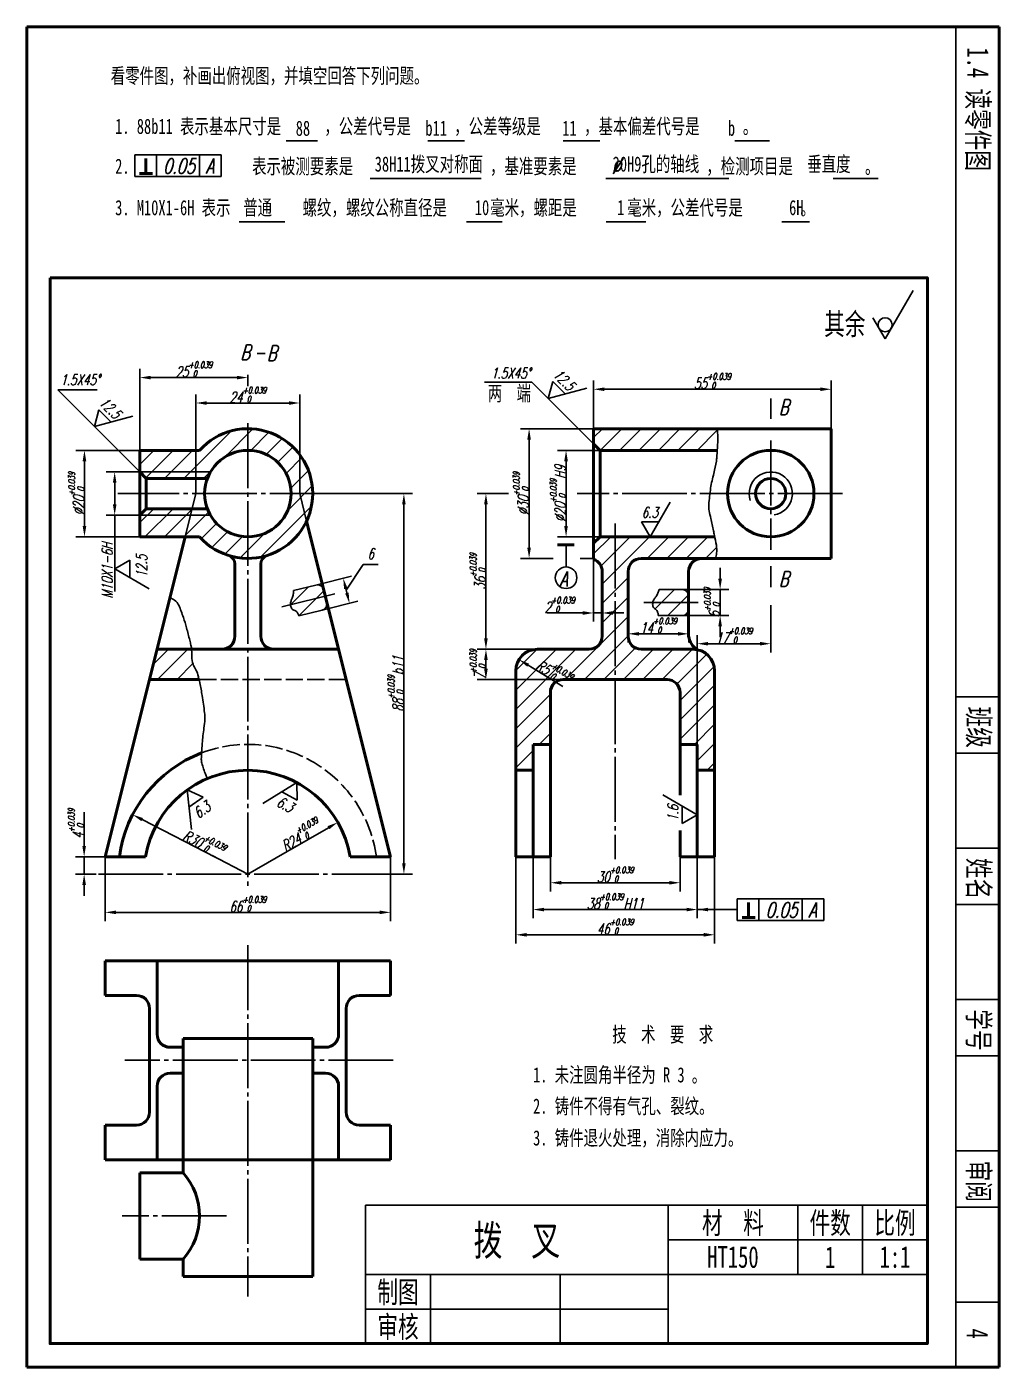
# Model space of a CAD drawing. Header units: millimetres. Extents: x -523 to 2676, y -549 to 1097.
# Drawn here: x 2089 to 2314, y 592.9 to 902.9 of the extents above; entities that cross this region are included whole.
import ezdxf
from ezdxf.enums import TextEntityAlignment as Align

# ---------------------------------------------------------------- set-up
doc = ezdxf.new("R2010")
doc.units = ezdxf.units.MM
doc.header["$PDMODE"] = 33
doc.header["$PDSIZE"] = 1.5
doc.linetypes.add('myCENTER', pattern=[18, 15, -1, 1, -1])
doc.linetypes.add('myHIDDEN', pattern=[5, 4, -1])
for name, color, linetype, lineweight in [('中心线', 7, 'myCENTER', 25), ('剖面线', 7, 'Continuous', 25), ('尺寸', 7, 'Continuous', 25), ('文字', 7, 'Continuous', 25), ('标注', 7, 'Continuous', 25), ('标题文字', 7, 'Continuous', 25), ('答案中心线', 1, 'myCENTER', 25), ('答案文字', 1, 'Continuous', 25), ('答案粗实线', 1, 'Continuous', 50), ('粗实线', 7, 'Continuous', 50), ('细实线', 7, 'Continuous', 25), ('虚线', 7, 'myHIDDEN', 25)]:
    doc.layers.add(name, color=color, linetype=linetype, lineweight=lineweight)
doc.styles.add('字母标注-3.5号', font='txt.shx', dxfattribs={"width": 0.7, "oblique": 15, "height": 3.5})
doc.styles.add('尺寸文字1-2.5号', font='txt.shx', dxfattribs={"width": 0.7, "oblique": 15, "height": 2.5})
doc.styles.add('标题汉字1-5号', font='SimSun.ttf', dxfattribs={"width": 0.7, "height": 5})
doc.styles.add('标题汉字2-3.5号', font='SimSun.ttf', dxfattribs={"width": 0.7, "height": 3.5})
doc.dimstyles.new('尺寸25', dxfattribs={"dimtxt": 2.5, "dimasz": 2.5, "dimexe": 2, "dimexo": 0, "dimgap": 0.5, "dimtad": 1, "dimdec": 0, "dimdsep": 46, "dimtxsty": '尺寸文字1-2.5号', "dimcen": 0, "dimadec": 0, "dimazin": 0, "dimtol": 1, "dimtp": 0.039, "dimtfac": 0.6, "dimtdec": 3, "dimtmove": 0, "dimatfit": 3, "dimfxl": 0, "dimarcsym": 0})
pattern_1 = [(45, (540.0265, 591.5177), (-2.245064, 2.245064), [])]

# ---------------------------------------------------------------- blocks, each defined once
blk = doc.blocks.new('*D170')
at = {"layer": 'Defpoints', "color": 0}
for p in [(2213.81, 804.91), (2221.68, 804.91), (2221.68, 784.91)]:
    blk.add_point(p, dxfattribs=at)
at = {"layer": '尺寸', "color": 0, "lineweight": -2}
for p, q in [((2221.68, 804.91), (2211.81, 804.91)), ((2213.81, 787.41), (2213.81, 802.41)), ((2221.68, 784.91), (2211.81, 784.91))]:
    blk.add_line(p, q, dxfattribs=at)
at = {"layer": '尺寸', "color": 0}
for points in [[(2213.39, 802.41), (2214.22, 802.41), (2213.81, 804.91)], [(2213.39, 787.41), (2214.22, 787.41), (2213.81, 784.91)]]:
    blk.add_solid(points, dxfattribs=at)
at = {"layer": '尺寸', "color": 0, "insert": (2211.9, 794.91), "char_height": 2.5, "attachment_point": 5, "rotation": 90, "style": '尺寸文字1-2.5号'}
blk.add_mtext('%%c20{\\H1.500000;\\S+0.039^  0;}H9', dxfattribs=at)
blk = doc.blocks.new('*D171')
at = {"layer": 'Defpoints', "color": 0}
for p in [(2220.18, 809.91), (2205.26, 779.91), (2210.83, 779.91)]:
    blk.add_point(p, dxfattribs=at)
at = {"layer": '尺寸', "color": 0, "lineweight": -2}
for p, q in [((2220.18, 809.91), (2203.26, 809.91)), ((2205.26, 807.41), (2205.26, 782.41)), ((2210.83, 779.91), (2203.26, 779.91))]:
    blk.add_line(p, q, dxfattribs=at)
at = {"layer": '尺寸', "color": 0}
for points in [[(2204.84, 807.41), (2205.67, 807.41), (2205.26, 809.91)], [(2204.84, 782.41), (2205.67, 782.41), (2205.26, 779.91)]]:
    blk.add_solid(points, dxfattribs=at)
at = {"layer": '尺寸', "color": 0, "insert": (2203.35, 794.92), "char_height": 2.5, "attachment_point": 5, "rotation": 90, "style": '尺寸文字1-2.5号'}
blk.add_mtext('%%C30{\\H1.500000;\\S+0.039^  0;}', dxfattribs=at)
blk = doc.blocks.new('*D172')
at = {"layer": 'Defpoints', "color": 0}
for p in [(2220.18, 779.74), (2222.18, 769.08), (2220.18, 767.3)]:
    blk.add_point(p, dxfattribs=at)
at = {"layer": '尺寸', "color": 0, "lineweight": -2}
for p, q in [((2220.18, 779.74), (2220.18, 765.3)), ((2222.18, 769.08), (2222.18, 765.3)), ((2217.68, 767.3), (2209.47, 767.3)), ((2222.18, 767.3), (2220.18, 767.3)), ((2224.68, 767.3), (2227.18, 767.3))]:
    blk.add_line(p, q, dxfattribs=at)
at = {"layer": '尺寸', "color": 0}
for points in [[(2217.68, 767.72), (2217.68, 766.88), (2220.18, 767.3)], [(2224.68, 767.72), (2224.68, 766.88), (2222.18, 767.3)]]:
    blk.add_solid(points, dxfattribs=at)
at = {"layer": '尺寸', "color": 0, "insert": (2212.32, 769.2), "char_height": 2.5, "attachment_point": 5, "style": '尺寸文字1-2.5号'}
blk.add_mtext('2{\\H1.500000;\\S+0.039^  0;}', dxfattribs=at)
blk = doc.blocks.new('*D173')
at = {"layer": 'Defpoints', "color": 0}
for p in [(2228.18, 762.73), (2242.18, 763.49), (2242.18, 762.48)]:
    blk.add_point(p, dxfattribs=at)
at = {"layer": '尺寸', "color": 0, "lineweight": -2}
for p, q in [((2228.18, 762.73), (2228.18, 760.48)), ((2242.18, 763.49), (2242.18, 760.48)), ((2230.68, 762.48), (2239.68, 762.48))]:
    blk.add_line(p, q, dxfattribs=at)
at = {"layer": '尺寸', "color": 0}
for points in [[(2230.68, 762.89), (2230.68, 762.06), (2228.18, 762.48)], [(2239.68, 762.89), (2239.68, 762.06), (2242.18, 762.48)]]:
    blk.add_solid(points, dxfattribs=at)
at = {"layer": '尺寸', "color": 0, "insert": (2235.18, 764.38), "char_height": 2.5, "attachment_point": 5, "style": '尺寸文字1-2.5号'}
blk.add_mtext('14{\\H1.500000;\\S+0.039^  0;}', dxfattribs=at)
blk = doc.blocks.new('*D174')
at = {"layer": 'Defpoints', "color": 0}
for p in [(2240.68, 772.71), (2240.68, 766.71), (2249.46, 766.71)]:
    blk.add_point(p, dxfattribs=at)
at = {"layer": '尺寸', "color": 0, "lineweight": -2}
for p, q in [((2249.46, 775.21), (2249.46, 777.71)), ((2240.68, 772.71), (2251.46, 772.71)), ((2249.46, 772.71), (2249.46, 766.71)), ((2240.68, 766.71), (2251.46, 766.71)), ((2249.46, 764.21), (2249.46, 761.71))]:
    blk.add_line(p, q, dxfattribs=at)
at = {"layer": '尺寸', "color": 0}
for points in [[(2249.04, 775.21), (2249.88, 775.21), (2249.46, 772.71)], [(2249.04, 764.21), (2249.88, 764.21), (2249.46, 766.71)]]:
    blk.add_solid(points, dxfattribs=at)
at = {"layer": '尺寸', "color": 0, "insert": (2247.55, 769.71), "char_height": 2.5, "attachment_point": 5, "rotation": 90, "style": '尺寸文字1-2.5号'}
blk.add_mtext('6{\\H1.500000;\\S+0.039^  0;}', dxfattribs=at)
blk = doc.blocks.new('*D175')
at = {"layer": 'Defpoints', "color": 0}
for p in [(2261.18, 760.95), (2261.18, 760.19), (2244.18, 736.91)]:
    blk.add_point(p, dxfattribs=at)
at = {"layer": '尺寸', "color": 0, "lineweight": -2}
for p, q in [((2244.18, 736.91), (2244.18, 762.19)), ((2246.68, 760.19), (2258.68, 760.19)), ((2261.18, 760.95), (2261.18, 758.19))]:
    blk.add_line(p, q, dxfattribs=at)
at = {"layer": '尺寸', "color": 0}
for points in [[(2246.68, 760.61), (2246.68, 759.78), (2244.18, 760.19)], [(2258.68, 760.61), (2258.68, 759.78), (2261.18, 760.19)]]:
    blk.add_solid(points, dxfattribs=at)
at = {"layer": '尺寸', "color": 0, "insert": (2252.68, 762.1), "char_height": 2.5, "attachment_point": 5, "style": '尺寸文字1-2.5号'}
blk.add_mtext('17{\\H1.500000;\\S+0.039^  0;}', dxfattribs=at)
blk = doc.blocks.new('*D176')
at = {"layer": 'Defpoints', "color": 0}
for p in [(2275.18, 819.04), (2220.18, 809.91), (2275.18, 809.91)]:
    blk.add_point(p, dxfattribs=at)
at = {"layer": '尺寸', "color": 0, "lineweight": -2}
for p, q in [((2220.18, 809.91), (2220.18, 821.04)), ((2222.68, 819.04), (2272.68, 819.04)), ((2275.18, 809.91), (2275.18, 821.04))]:
    blk.add_line(p, q, dxfattribs=at)
at = {"layer": '尺寸', "color": 0}
for points in [[(2222.68, 819.46), (2222.68, 818.63), (2220.18, 819.04)], [(2272.68, 819.46), (2272.68, 818.63), (2275.18, 819.04)]]:
    blk.add_solid(points, dxfattribs=at)
at = {"layer": '尺寸', "color": 0, "insert": (2247.68, 820.95), "char_height": 2.5, "attachment_point": 5, "style": '尺寸文字1-2.5号'}
blk.add_mtext('55{\\H1.500000;\\S+0.039^  0;}', dxfattribs=at)
blk = doc.blocks.new('*D177')
at = {"layer": 'Defpoints', "color": 0}
for p in [(2195.27, 758.91), (2207.18, 758.91), (2213.18, 751.91)]:
    blk.add_point(p, dxfattribs=at)
at = {"layer": '尺寸', "color": 0, "lineweight": -2}
for p, q in [((2207.18, 758.91), (2193.27, 758.91)), ((2195.27, 754.41), (2195.27, 756.41)), ((2213.18, 751.91), (2193.27, 751.91))]:
    blk.add_line(p, q, dxfattribs=at)
at = {"layer": '尺寸', "color": 0}
for points in [[(2194.85, 756.41), (2195.68, 756.41), (2195.27, 758.91)], [(2194.85, 754.41), (2195.68, 754.41), (2195.27, 751.91)]]:
    blk.add_solid(points, dxfattribs=at)
at = {"layer": '尺寸', "color": 0, "insert": (2193.36, 755.41), "char_height": 2.5, "attachment_point": 5, "rotation": 90, "style": '尺寸文字1-2.5号'}
blk.add_mtext('7{\\H1.500000;\\S+0.039^  0;}', dxfattribs=at)
blk = doc.blocks.new('*D178')
at = {"layer": 'Defpoints', "color": 0}
for p in [(2195.27, 794.91), (2197.36, 794.91), (2207.18, 758.91)]:
    blk.add_point(p, dxfattribs=at)
at = {"layer": '尺寸', "color": 0, "lineweight": -2}
for p, q in [((2197.36, 794.91), (2193.27, 794.91)), ((2195.27, 761.41), (2195.27, 792.41)), ((2207.18, 758.91), (2193.27, 758.91))]:
    blk.add_line(p, q, dxfattribs=at)
at = {"layer": '尺寸', "color": 0}
for points in [[(2194.85, 792.41), (2195.68, 792.41), (2195.27, 794.91)], [(2194.85, 761.41), (2195.68, 761.41), (2195.27, 758.91)]]:
    blk.add_solid(points, dxfattribs=at)
at = {"layer": '尺寸', "color": 0, "insert": (2193.36, 776.91), "char_height": 2.5, "attachment_point": 5, "rotation": 90, "style": '尺寸文字1-2.5号'}
blk.add_mtext('36{\\H1.500000;\\S+0.039^  0;}', dxfattribs=at)
blk = doc.blocks.new('*D179')
at = {"layer": 'Defpoints', "color": 0}
for p in [(2202.91, 756.52), (2207.18, 753.91)]:
    blk.add_point(p, dxfattribs=at)
at = {"layer": '尺寸', "color": 0, "lineweight": -2}
blk.add_line((2213.08, 750.3), (2205.04, 755.22), dxfattribs=at)
at = {"layer": '尺寸', "color": 0}
blk.add_solid([(2205.26, 755.57), (2204.83, 754.86), (2202.91, 756.52)], dxfattribs=at)
at = {"layer": '尺寸', "color": 0, "insert": (2211.13, 753.73), "char_height": 2.5, "attachment_point": 5, "rotation": 328.5179, "style": '尺寸文字1-2.5号'}
blk.add_mtext('R5{\\H1.500000;\\S+0.039^  0;}', dxfattribs=at)
blk = doc.blocks.new('*D180')
at = {"layer": 'Defpoints', "color": 0}
for p in [(2210.18, 710.91), (2240.18, 710.91), (2240.18, 704.91)]:
    blk.add_point(p, dxfattribs=at)
at = {"layer": '尺寸', "color": 0, "lineweight": -2}
for p, q in [((2210.18, 710.91), (2210.18, 702.91)), ((2240.18, 710.91), (2240.18, 702.91)), ((2212.68, 704.91), (2237.68, 704.91))]:
    blk.add_line(p, q, dxfattribs=at)
at = {"layer": '尺寸', "color": 0}
for points in [[(2212.68, 705.32), (2212.68, 704.49), (2210.18, 704.91)], [(2237.68, 705.32), (2237.68, 704.49), (2240.18, 704.91)]]:
    blk.add_solid(points, dxfattribs=at)
at = {"layer": '尺寸', "color": 0, "insert": (2225.18, 706.81), "char_height": 2.5, "attachment_point": 5, "style": '尺寸文字1-2.5号'}
blk.add_mtext('30{\\H1.500000;\\S+0.039^  0;}', dxfattribs=at)
blk = doc.blocks.new('*D181')
at = {"layer": 'Defpoints', "color": 0}
for p in [(2206.18, 710.91), (2244.18, 710.91), (2244.18, 698.71)]:
    blk.add_point(p, dxfattribs=at)
at = {"layer": '尺寸', "color": 0, "lineweight": -2}
for p, q in [((2206.18, 710.91), (2206.18, 696.71)), ((2244.18, 710.91), (2244.18, 696.71)), ((2208.68, 698.71), (2241.68, 698.71))]:
    blk.add_line(p, q, dxfattribs=at)
at = {"layer": '尺寸', "color": 0}
for points in [[(2208.68, 699.12), (2208.68, 698.29), (2206.18, 698.71)], [(2241.68, 699.12), (2241.68, 698.29), (2244.18, 698.71)]]:
    blk.add_solid(points, dxfattribs=at)
at = {"layer": '尺寸', "color": 0, "insert": (2225.18, 700.61), "char_height": 2.5, "attachment_point": 5, "style": '尺寸文字1-2.5号'}
blk.add_mtext('38{\\H1.500000;\\S+0.039^  0;}H11', dxfattribs=at)
blk = doc.blocks.new('*D182')
at = {"layer": 'Defpoints', "color": 0}
for p in [(2202.18, 710.91), (2248.18, 710.91), (2248.18, 692.87)]:
    blk.add_point(p, dxfattribs=at)
at = {"layer": '尺寸', "color": 0, "lineweight": -2}
for p, q in [((2202.18, 710.91), (2202.18, 690.87)), ((2248.18, 710.91), (2248.18, 690.87)), ((2204.68, 692.87), (2245.68, 692.87))]:
    blk.add_line(p, q, dxfattribs=at)
at = {"layer": '尺寸', "color": 0}
for points in [[(2204.68, 693.29), (2204.68, 692.46), (2202.18, 692.87)], [(2245.68, 693.29), (2245.68, 692.46), (2248.18, 692.87)]]:
    blk.add_solid(points, dxfattribs=at)
at = {"layer": '尺寸', "color": 0, "insert": (2225.18, 694.78), "char_height": 2.5, "attachment_point": 5, "style": '尺寸文字1-2.5号'}
blk.add_mtext('46{\\H1.500000;\\S+0.039^  0;}', dxfattribs=at)
blk = doc.blocks.new('*D183')
at = {"layer": 'Defpoints', "color": 0}
for p in [(2152.18, 815.86), (2128.18, 794.91), (2152.18, 794.91)]:
    blk.add_point(p, dxfattribs=at)
at = {"layer": '尺寸', "color": 0, "lineweight": -2}
for p, q in [((2128.18, 794.91), (2128.18, 817.86)), ((2130.68, 815.86), (2149.68, 815.86)), ((2152.18, 794.91), (2152.18, 817.86))]:
    blk.add_line(p, q, dxfattribs=at)
at = {"layer": '尺寸', "color": 0}
for points in [[(2130.68, 816.27), (2130.68, 815.44), (2128.18, 815.86)], [(2149.68, 816.27), (2149.68, 815.44), (2152.18, 815.86)]]:
    blk.add_solid(points, dxfattribs=at)
at = {"layer": '尺寸', "color": 0, "insert": (2140.18, 817.76), "char_height": 2.5, "attachment_point": 5, "style": '尺寸文字1-2.5号'}
blk.add_mtext('24{\\H1.500000;\\S+0.039^  0;}', dxfattribs=at)
blk = doc.blocks.new('*D184')
at = {"layer": 'Defpoints', "color": 0}
for p in [(2140.18, 822.36), (2140.18, 821.74), (2115.18, 804.91)]:
    blk.add_point(p, dxfattribs=at)
at = {"layer": '尺寸', "color": 0, "lineweight": -2}
for p, q in [((2115.18, 804.91), (2115.18, 823.74)), ((2117.68, 821.74), (2137.68, 821.74)), ((2140.18, 822.36), (2140.18, 819.74))]:
    blk.add_line(p, q, dxfattribs=at)
at = {"layer": '尺寸', "color": 0}
for points in [[(2117.68, 822.15), (2117.68, 821.32), (2115.18, 821.74)], [(2137.68, 822.15), (2137.68, 821.32), (2140.18, 821.74)]]:
    blk.add_solid(points, dxfattribs=at)
at = {"layer": '尺寸', "color": 0, "insert": (2127.68, 823.64), "char_height": 2.5, "attachment_point": 5, "style": '尺寸文字1-2.5号'}
blk.add_mtext('25{\\H1.500000;\\S+0.039^  0;}', dxfattribs=at)
blk = doc.blocks.new('*D185')
at = {"layer": 'Defpoints', "color": 0}
for p in [(2115.18, 799.91), (2109.37, 789.91), (2115.18, 789.91)]:
    blk.add_point(p, dxfattribs=at)
at = {"layer": '尺寸', "color": 0, "lineweight": -2}
for p, q in [((2115.18, 799.91), (2107.37, 799.91)), ((2109.37, 797.41), (2109.37, 792.41)), ((2115.18, 789.91), (2107.37, 789.91)), ((2109.37, 789.91), (2109.37, 772.23))]:
    blk.add_line(p, q, dxfattribs=at)
at = {"layer": '尺寸', "color": 0}
for points in [[(2108.95, 797.41), (2109.78, 797.41), (2109.37, 799.91)], [(2108.95, 792.41), (2109.78, 792.41), (2109.37, 789.91)]]:
    blk.add_solid(points, dxfattribs=at)
at = {"layer": '尺寸', "color": 0, "insert": (2107.62, 777.12), "char_height": 2.5, "attachment_point": 5, "rotation": 90, "style": '尺寸文字1-2.5号'}
blk.add_mtext('M10X1-6H', dxfattribs=at)
blk = doc.blocks.new('*D186')
at = {"layer": 'Defpoints', "color": 0}
for p in [(2115.18, 804.91), (2102.37, 784.91), (2115.18, 784.91)]:
    blk.add_point(p, dxfattribs=at)
at = {"layer": '尺寸', "color": 0, "lineweight": -2}
for p, q in [((2115.18, 804.91), (2100.37, 804.91)), ((2102.37, 802.41), (2102.37, 787.41)), ((2115.18, 784.91), (2100.37, 784.91))]:
    blk.add_line(p, q, dxfattribs=at)
at = {"layer": '尺寸', "color": 0}
for points in [[(2101.96, 802.41), (2102.79, 802.41), (2102.37, 804.91)], [(2101.96, 787.41), (2102.79, 787.41), (2102.37, 784.91)]]:
    blk.add_solid(points, dxfattribs=at)
at = {"layer": '尺寸', "color": 0, "insert": (2100.47, 794.91), "char_height": 2.5, "attachment_point": 5, "rotation": 90, "style": '尺寸文字1-2.5号'}
blk.add_mtext('%%C20{\\H1.500000;\\S+0.039^  0;}', dxfattribs=at)
blk = doc.blocks.new('*D187')
at = {"layer": 'Defpoints', "color": 0}
for p in [(2162.25, 775.34), (2155.93, 773.77), (2157.37, 767.95)]:
    blk.add_point(p, dxfattribs=at)
at = {"layer": '尺寸', "color": 0, "lineweight": -2}
for p, q in [((2155.93, 773.77), (2164.19, 775.82)), ((2163.09, 771.94), (2162.85, 772.91)), ((2157.37, 767.95), (2165.64, 770))]:
    blk.add_line(p, q, dxfattribs=at)
at = {"layer": '尺寸', "color": 0}
for points in [[(2163.26, 773.01), (2162.45, 772.81), (2162.25, 775.34)], [(2163.5, 772.04), (2162.69, 771.84), (2163.7, 769.52)]]:
    blk.add_solid(points, dxfattribs=at)
blk = doc.blocks.new('*D188')
at = {"layer": 'Defpoints', "color": 0}
for p in [(2102.3, 710.91), (2107.18, 710.91), (2105.09, 706.91)]:
    blk.add_point(p, dxfattribs=at)
at = {"layer": '尺寸', "color": 0, "lineweight": -2}
for p, q in [((2102.3, 713.41), (2102.3, 721.23)), ((2107.18, 710.91), (2100.3, 710.91)), ((2102.3, 706.91), (2102.3, 710.91)), ((2105.09, 706.91), (2100.3, 706.91)), ((2102.3, 704.41), (2102.3, 701.91))]:
    blk.add_line(p, q, dxfattribs=at)
at = {"layer": '尺寸', "color": 0}
for points in [[(2101.89, 713.41), (2102.72, 713.41), (2102.3, 710.91)], [(2101.89, 704.41), (2102.72, 704.41), (2102.3, 706.91)]]:
    blk.add_solid(points, dxfattribs=at)
at = {"layer": '尺寸', "color": 0, "insert": (2100.4, 718.57), "char_height": 2.5, "attachment_point": 5, "rotation": 90, "style": '尺寸文字1-2.5号'}
blk.add_mtext('4{\\H1.500000;\\S+0.039^  0;}', dxfattribs=at)
blk = doc.blocks.new('*D189')
at = {"layer": 'Defpoints', "color": 0}
for p in [(2160.98, 718.88), (2140.18, 706.91)]:
    blk.add_point(p, dxfattribs=at)
at = {"layer": '尺寸', "color": 0, "lineweight": -2}
blk.add_line((2149.98, 712.55), (2158.82, 717.64), dxfattribs=at)
at = {"layer": '尺寸', "color": 0}
blk.add_solid([(2158.61, 718), (2159.03, 717.28), (2160.98, 718.88)], dxfattribs=at)
at = {"layer": '尺寸', "color": 0, "insert": (2152.37, 716.12), "char_height": 2.5, "attachment_point": 5, "rotation": 29.9179, "style": '尺寸文字1-2.5号'}
blk.add_mtext('R24{\\H1.500000;\\S+0.039^  0;}', dxfattribs=at)
blk = doc.blocks.new('*D190')
at = {"layer": 'Defpoints', "color": 0}
for p in [(2113.52, 720.66), (2140.18, 706.91)]:
    blk.add_point(p, dxfattribs=at)
at = {"layer": '尺寸', "color": 0, "lineweight": -2}
blk.add_line((2132.74, 710.75), (2115.74, 719.51), dxfattribs=at)
at = {"layer": '尺寸', "color": 0}
blk.add_solid([(2115.93, 719.88), (2115.55, 719.14), (2113.52, 720.66)], dxfattribs=at)
at = {"layer": '尺寸', "color": 0, "insert": (2130.14, 714.24), "char_height": 2.5, "attachment_point": 5, "rotation": 332.7281, "style": '尺寸文字1-2.5号'}
blk.add_mtext('R30{\\H1.500000;\\S+0.039^  0;}', dxfattribs=at)
blk = doc.blocks.new('*D191')
at = {"layer": 'Defpoints', "color": 0}
for p in [(2107.18, 710.91), (2173.18, 710.91), (2173.18, 698.06)]:
    blk.add_point(p, dxfattribs=at)
at = {"layer": '尺寸', "color": 0, "lineweight": -2}
for p, q in [((2107.18, 710.91), (2107.18, 696.06)), ((2173.18, 710.91), (2173.18, 696.06)), ((2109.68, 698.06), (2170.68, 698.06))]:
    blk.add_line(p, q, dxfattribs=at)
at = {"layer": '尺寸', "color": 0}
for points in [[(2109.68, 698.48), (2109.68, 697.64), (2107.18, 698.06)], [(2170.68, 698.48), (2170.68, 697.64), (2173.18, 698.06)]]:
    blk.add_solid(points, dxfattribs=at)
at = {"layer": '尺寸', "color": 0, "insert": (2140.18, 699.97), "char_height": 2.5, "attachment_point": 5, "style": '尺寸文字1-2.5号'}
blk.add_mtext('66{\\H1.500000;\\S+0.039^  0;}', dxfattribs=at)
blk = doc.blocks.new('*D192')
at = {"layer": 'Defpoints', "color": 0}
for p in [(2160.26, 794.91), (2176.29, 794.91), (2174.61, 706.91)]:
    blk.add_point(p, dxfattribs=at)
at = {"layer": '尺寸', "color": 0, "lineweight": -2}
for p, q in [((2160.26, 794.91), (2178.29, 794.91)), ((2176.29, 709.41), (2176.29, 792.41)), ((2174.61, 706.91), (2178.29, 706.91))]:
    blk.add_line(p, q, dxfattribs=at)
at = {"layer": '尺寸', "color": 0}
for points in [[(2175.87, 792.41), (2176.7, 792.41), (2176.29, 794.91)], [(2175.87, 709.41), (2176.7, 709.41), (2176.29, 706.91)]]:
    blk.add_solid(points, dxfattribs=at)
at = {"layer": '尺寸', "color": 0, "insert": (2174.38, 750.91), "char_height": 2.5, "attachment_point": 5, "rotation": 90, "style": '尺寸文字1-2.5号'}
blk.add_mtext('88{\\H1.500000;\\S+0.039^  0;}b11', dxfattribs=at)

msp = doc.modelspace()

# ---------------------------------------------------------------- hatches: boundary and pattern name
at = {"layer": '剖面线'}
h = msp.add_hatch(dxfattribs=at)
h.set_pattern_fill('ANSI31', color=256, style=0)
h.set_pattern_definition(pattern_1)
h.paths.add_polyline_path([(2130.815, 798.413, -0.8354827), (2150.183, 794.913, -0.8354827), (2130.815, 791.413), (2116.683, 791.413), (2115.183, 789.913), (2115.183, 784.913), (2129.002, 784.913, 2.618034), (2129.002, 804.913), (2115.183, 804.913), (2115.183, 799.913), (2116.683, 798.413)])
h = msp.add_hatch(dxfattribs=at)
h.set_pattern_fill('ANSI31', color=256, style=0)
h.set_pattern_definition(pattern_1)
h.paths.add_polyline_path([(2248.793, 804.913, 0.0019366), (2248.912, 806.705, 0.0559566), (2248.752, 809.913), (2220.176, 809.913), (2220.176, 806.413), (2221.676, 804.913)])
h.paths.add_polyline_path([(2221.676, 784.913), (2220.176, 783.413), (2220.176, 779.742, -0.3178372), (2222.176, 776.913), (2222.176, 761.913, -0.4142136), (2219.176, 758.913), (2207.176, 758.913, 0.4142136), (2202.176, 753.913), (2202.176, 730.913), (2206.176, 730.913), (2206.176, 736.913), (2210.176, 736.913), (2210.176, 748.913, -0.4142136), (2213.176, 751.913), (2237.176, 751.913, -0.4142136), (2240.176, 748.913), (2240.176, 736.913), (2244.176, 736.913), (2244.176, 730.913), (2248.176, 730.913), (2248.176, 753.913, 0.4142136), (2243.176, 758.913), (2231.176, 758.913, -0.4142136), (2228.176, 761.913), (2228.176, 776.913, -0.4142136), (2231.176, 779.913), (2245.176, 779.913), (2248.352, 779.913, 0.1351967), (2248.583, 782.999, 0.0006315), (2248.204, 784.913)])
h = msp.add_hatch(dxfattribs=at)
h.set_pattern_fill('ANSI31', color=256, style=0)
h.set_pattern_definition(pattern_1)
h.paths.add_polyline_path([(2158.106, 771.219), (2157.721, 772.761, 0.3969248), (2155.928, 773.769), (2150.804, 772.497, -0.0249415), (2150.602, 771.276, -0.0612584), (2150.318, 770.427, 0.0219572), (2150.166, 770.068, 0.2498993), (2150.41, 768.226, -0.1666157), (2151.568, 767.504), (2152.243, 766.673), (2157.373, 767.946, 0.4142136), (2158.468, 769.763)])
h = msp.add_hatch(dxfattribs=at)
h.set_pattern_fill('ANSI31', color=256, style=0)
h.set_pattern_definition(pattern_1)
h.paths.add_polyline_path([(2240.676, 766.708, 0.4142136), (2242.176, 768.208), (2242.176, 771.208, 0.4142136), (2240.676, 772.708), (2235.397, 772.708, -0.0249415), (2234.907, 771.571, -0.0370543), (2234.638, 771.099), (2233.999, 770.15, 0.1962484), (2233.986, 768.658, -0.255352), (2235.124, 766.992, -0.0264655), (2235.137, 766.708)])
h = msp.add_hatch(dxfattribs=at)
h.set_pattern_fill('ANSI31', color=256, style=0)
h.set_pattern_definition(pattern_1)
h.paths.add_polyline_path([(2128.808, 751.913, 0.1354241), (2127.755, 754.808, -0.1099995), (2127.203, 757.686, 0.0340721), (2127.156, 758.913), (2119.183, 758.913), (2117.433, 751.913)])

# ---------------------------------------------------------------- linework, layer by layer
at = {"layer": '中心线'}
for p, q in [((2140.183, 811.179), (2140.183, 703.416)), ((2261.176, 807.154), (2261.176, 781.93)), ((2160.263, 794.913), (2110.073, 794.913)), ((2277.779, 794.913), (2216.373, 794.913)), ((2225.176, 787.996), (2225.176, 710.376)), ((2160.271, 771.756), (2148.072, 768.728)), ((2244.406, 769.708), (2231.837, 769.708)), ((2174.612, 706.913), (2105.09, 706.913))]:
    msp.add_line(p, q, dxfattribs=at)
at = {"layer": '尺寸'}
for p, q in [((2114.007, 873.267), (2134.007, 873.267)), ((2114.007, 868.267), (2114.007, 873.267)), ((2119.007, 868.267), (2119.007, 873.267)), ((2129.007, 868.267), (2129.007, 873.267)), ((2134.007, 868.267), (2134.007, 873.267)), ((2114.007, 868.267), (2134.007, 868.267)), ((2140.183, 819.967), (2140.183, 822.363)), ((2115.183, 799.913), (2096.193, 818.903)), ((2096.193, 818.903), (2105.28, 818.903)), ((2220.176, 806.413), (2205.901, 820.688)), ((2200.469, 794.913), (2197.358, 794.913)), ((2162.945, 772.542), (2166.874, 778.494)), ((2166.874, 778.494), (2170.359, 778.494)), ((2210.836, 779.913), (2210.831, 779.913)), ((2220.176, 779.913), (2217.084, 779.913)), ((2261.176, 769.075), (2261.176, 760.954)), ((2151.312, 713.318), (2140.183, 706.913)), ((2131.901, 711.183), (2140.183, 706.913)), ((2253.436, 701.207), (2273.436, 701.207)), ((2253.436, 696.207), (2253.436, 701.207)), ((2258.436, 696.207), (2258.436, 701.207)), ((2268.436, 696.207), (2268.436, 701.207)), ((2273.436, 696.207), (2273.436, 701.207)), ((2253.436, 696.207), (2273.436, 696.207))]:
    msp.add_line(p, q, dxfattribs=at)
at = {"layer": '文字'}
for p, q in [((2149.027, 876.516), (2156.324, 876.516)), ((2181.853, 876.516), (2190.343, 876.516)), ((2213.168, 876.516), (2221.657, 876.516)), ((2252.843, 876.516), (2260.886, 876.516)), ((2168.481, 867.79), (2194.138, 867.79)), ((2223.009, 867.79), (2251.456, 867.79)), ((2275.643, 867.79), (2285.992, 867.79)), ((2138.153, 857.787), (2148.727, 857.787)), ((2190.74, 857.787), (2199.06, 857.787)), ((2223.07, 857.787), (2232.258, 857.787)), ((2263.721, 857.787), (2270.135, 857.787))]:
    msp.add_line(p, q, dxfattribs=at)
at = {"layer": '标注'}
for p, q in [((2287.628, 830.683), (2294.094, 841.883)), ((2287.628, 830.683), (2284.799, 835.583)), ((2209.676, 816.913), (2210.714, 820.819)), ((2209.676, 816.913), (2218.594, 819.321)), ((2210.714, 820.819), (2213.577, 817.967)), ((2104.683, 810.413), (2105.721, 814.319)), ((2104.683, 810.413), (2113.601, 812.821)), ((2105.721, 814.319), (2108.584, 811.467)), ((2233.291, 784.913), (2237.91, 792.913)), ((2231.27, 788.413), (2235.312, 788.413)), ((2233.291, 784.913), (2231.27, 788.413)), ((2109.365, 777.5), (2112.865, 779.521)), ((2112.865, 779.521), (2112.865, 775.479)), ((2109.365, 777.5), (2117.365, 772.881)), ((2126.136, 726.373), (2127.111, 717.187)), ((2126.136, 726.373), (2129.83, 724.733)), ((2151.505, 728.075), (2143.634, 723.238)), ((2151.616, 724.035), (2148.061, 725.959)), ((2151.505, 728.075), (2151.616, 724.035)), ((2129.83, 724.733), (2126.562, 722.354)), ((2244.176, 720.625), (2236.176, 725.244)), ((2240.676, 718.605), (2240.676, 722.646)), ((2244.176, 720.625), (2240.676, 718.605))]:
    msp.add_line(p, q, dxfattribs=at)
msp.add_circle((2287.628, 833.95), 1.633, dxfattribs=at)
at = {"layer": '答案中心线'}
for p, q in [((2140.183, 690.434), (2140.183, 609.181)), ((2173.835, 663.851), (2111.679, 663.851)), ((2135.275, 627.851), (2111.104, 627.851))]:
    msp.add_line(p, q, dxfattribs=at)
at = {"layer": '答案粗实线'}
for p, q in [((2173.183, 686.851), (2107.183, 686.851)), ((2107.183, 686.851), (2107.183, 678.851)), ((2119.183, 686.851), (2119.183, 669.851)), ((2161.183, 686.851), (2161.183, 669.851)), ((2173.183, 686.851), (2173.183, 678.851)), ((2114.433, 678.851), (2107.183, 678.851)), ((2117.433, 675.851), (2117.433, 651.851)), ((2162.933, 675.851), (2162.933, 651.851)), ((2173.183, 678.851), (2165.933, 678.851)), ((2125.183, 666.851), (2122.183, 666.851)), ((2155.183, 668.851), (2125.183, 668.851)), ((2125.183, 668.851), (2125.183, 637.851)), ((2155.183, 668.851), (2155.183, 613.851)), ((2158.183, 666.851), (2155.183, 666.851)), ((2125.183, 660.851), (2122.183, 660.851)), ((2158.183, 660.851), (2155.183, 660.851)), ((2119.183, 657.851), (2119.183, 640.851)), ((2161.183, 657.851), (2161.183, 640.851)), ((2107.183, 648.851), (2107.183, 640.851)), ((2114.433, 648.851), (2107.183, 648.851)), ((2173.183, 648.851), (2165.933, 648.851)), ((2173.183, 648.851), (2173.183, 640.851)), ((2173.183, 640.851), (2107.183, 640.851)), ((2115.183, 637.851), (2115.183, 617.851)), ((2125.183, 637.851), (2115.183, 637.851)), ((2125.183, 617.851), (2115.183, 617.851)), ((2125.183, 617.851), (2125.183, 613.851)), ((2155.183, 613.851), (2125.183, 613.851))]:
    msp.add_line(p, q, dxfattribs=at)
for centre, radius, start, end in [((2114.433, 675.851), 3, 0, 90), ((2165.933, 675.851), 3, 90, 180), ((2122.183, 669.851), 3, 180, 270), ((2158.183, 669.851), 3, 270, 0), ((2122.183, 657.851), 3, 90, 180), ((2158.183, 657.851), 3, 0, 90), ((2114.433, 651.851), 3, 270, 0), ((2165.933, 651.851), 3, 180, 270), ((2114.002, 627.851), 15, 318.18969, 41.81031)]:
    msp.add_arc(centre, radius, start, end, dxfattribs=at)
at = {"layer": '粗实线'}
for p, q in [((2089.032, 902.868), (2089.032, 592.868)), ((2314.032, 902.868), (2089.032, 902.868)), ((2314.032, 592.868), (2314.032, 902.868)), ((2116.605, 872.423), (2116.605, 868.923)), ((2115.105, 868.923), (2118.105, 868.923)), ((2220.176, 809.913), (2220.176, 806.413)), ((2275.176, 809.913), (2220.176, 809.913)), ((2275.176, 809.913), (2275.176, 779.913)), ((2221.676, 804.913), (2220.176, 806.413)), ((2220.176, 806.413), (2220.176, 783.413)), ((2129.002, 804.913), (2115.183, 804.913)), ((2115.183, 804.913), (2115.183, 799.913)), ((2248.793, 804.913), (2221.676, 804.913)), ((2221.676, 804.913), (2221.676, 784.913)), ((2116.683, 798.413), (2115.183, 799.913)), ((2115.183, 799.913), (2115.183, 789.913)), ((2130.815, 798.413), (2116.683, 798.413)), ((2116.683, 798.413), (2116.683, 791.413)), ((2116.683, 791.413), (2115.183, 789.913)), ((2130.815, 791.413), (2116.683, 791.413)), ((2115.183, 784.913), (2115.183, 789.913)), ((2153.771, 788.56), (2173.183, 710.913)), ((2125.683, 784.913), (2107.183, 710.913)), ((2129.002, 784.913), (2115.183, 784.913)), ((2221.676, 784.913), (2220.176, 783.413)), ((2248.204, 784.913), (2221.676, 784.913)), ((2211.853, 783.097), (2215.714, 783.097)), ((2220.176, 783.413), (2220.176, 779.742)), ((2137.183, 778.665), (2137.183, 761.913)), ((2143.183, 778.665), (2143.183, 761.913)), ((2231.176, 779.913), (2245.176, 779.913)), ((2275.176, 779.913), (2245.176, 779.913)), ((2222.176, 776.913), (2222.176, 761.913)), ((2228.176, 776.913), (2228.176, 761.913)), ((2242.176, 776.913), (2242.176, 761.913)), ((2134.183, 758.913), (2119.183, 758.913)), ((2134.183, 758.913), (2146.183, 758.913)), ((2146.183, 758.913), (2161.183, 758.913)), ((2207.176, 758.913), (2219.176, 758.913)), ((2231.176, 758.913), (2243.176, 758.913)), ((2202.176, 753.913), (2202.176, 710.913)), ((2248.176, 753.913), (2248.176, 710.913)), ((2128.896, 751.913), (2117.433, 751.913)), ((2237.176, 751.913), (2213.176, 751.913)), ((2210.176, 748.913), (2210.176, 710.913)), ((2240.176, 748.913), (2240.176, 725.146)), ((2206.176, 736.913), (2206.176, 710.913)), ((2206.176, 736.913), (2210.176, 736.913)), ((2240.176, 736.913), (2244.176, 736.913)), ((2244.176, 736.913), (2244.176, 710.913)), ((2202.176, 730.913), (2206.176, 730.913)), ((2244.176, 730.913), (2248.176, 730.913)), ((2240.176, 717.012), (2240.176, 710.913)), ((2116.518, 710.913), (2107.183, 710.913)), ((2173.183, 710.913), (2163.847, 710.913)), ((2202.176, 710.913), (2210.176, 710.913)), ((2240.176, 710.913), (2248.176, 710.913)), ((2256.034, 700.362), (2256.034, 696.862)), ((2254.534, 696.862), (2257.534, 696.862)), ((2089.032, 592.868), (2314.032, 592.868))]:
    msp.add_line(p, q, dxfattribs=at)
msp.add_lwpolyline([(2094.434, 844.817), (2297.421, 844.817), (2297.421, 598.322), (2094.434, 598.322)], close=True, dxfattribs=at)
for centre, radius in [((2140.183, 794.913), 10), ((2261.176, 794.913), 10), ((2261.176, 794.913), 3.5)]:
    msp.add_circle(centre, radius, dxfattribs=at)
for centre, radius, start, end in [((2140.183, 794.913), 15, 221.81031, 138.18969), ((2135.183, 778.665), 2, 0, 72.89536), ((2145.183, 778.665), 2, 107.10464, 180), ((2219.176, 776.913), 3, 0, 70.52878), ((2231.176, 776.913), 3, 90, 180), ((2245.176, 776.913), 3, 90, 180), ((2134.183, 761.913), 3, 270, 0), ((2146.183, 761.913), 3, 180, 270), ((2219.176, 761.913), 3, 270, 0), ((2231.176, 761.913), 3, 180, 270), ((2246.301, 762.379), 4.151, 186.44373, 239.2525), ((2207.176, 753.913), 5, 90, 180), ((2243.176, 753.913), 5, 0, 90), ((2213.176, 748.913), 3, 90, 180), ((2237.176, 748.913), 3, 0, 90), ((2140.183, 706.913), 30, 110.9235, 172.33774), ((2140.183, 706.913), 24, 9.59407, 170.40593)]:
    msp.add_arc(centre, radius, start, end, dxfattribs=at)
at = {"layer": '细实线'}
for p, q in [((2304.032, 592.868), (2304.032, 902.868)), ((2205.901, 820.688), (2194.929, 820.688)), ((2261.176, 812.199), (2261.176, 816.928)), ((2131.523, 799.913), (2115.183, 799.913)), ((2128.183, 794.913), (2125.683, 784.913)), ((2152.183, 794.913), (2153.771, 788.56)), ((2131.523, 789.913), (2115.183, 789.913)), ((2213.806, 783.097), (2213.806, 777.957)), ((2261.176, 773.234), (2261.176, 778.147)), ((2155.928, 773.769), (2150.741, 772.482)), ((2157.745, 772.675), (2158.468, 769.763)), ((2240.676, 772.708), (2235.332, 772.708)), ((2242.176, 771.208), (2242.176, 768.208)), ((2157.373, 767.946), (2151.998, 766.612)), ((2240.676, 766.708), (2235.137, 766.708)), ((2314.032, 747.868), (2304.032, 747.868)), ((2314.032, 734.868), (2304.032, 734.868)), ((2314.032, 712.868), (2304.032, 712.868)), ((2314.032, 699.868), (2304.032, 699.868)), ((2314.032, 677.868), (2304.032, 677.868)), ((2314.032, 664.868), (2304.032, 664.868)), ((2314.032, 642.868), (2304.032, 642.868)), ((2167.421, 630.322), (2297.421, 630.322)), ((2167.421, 598.322), (2167.421, 630.322)), ((2237.421, 598.322), (2237.421, 630.322)), ((2267.421, 614.322), (2267.421, 630.322)), ((2282.421, 614.322), (2282.421, 630.322)), ((2297.421, 598.322), (2297.421, 630.322)), ((2314.032, 629.868), (2304.032, 629.868)), ((2237.421, 622.322), (2297.421, 622.322)), ((2167.421, 614.322), (2297.421, 614.322)), ((2182.421, 598.322), (2182.421, 614.322)), ((2212.421, 598.322), (2212.421, 614.322)), ((2314.032, 607.868), (2304.032, 607.868)), ((2167.421, 606.322), (2237.421, 606.322)), ((2167.421, 598.322), (2297.421, 598.322))]:
    msp.add_line(p, q, dxfattribs=at)
for points in [[(2248.794, 809.913, -0.0084066), (2248.908, 808.556, -0.0321776), (2248.912, 806.705, -0.0036222), (2248.679, 803.355, -0.0130154), (2248.583, 802.425, -0.0358305), (2248.008, 799.592, 0.0295523), (2247.267, 796.169, 0.0228739), (2246.849, 792.31, 0.0630983), (2246.939, 790.901, 0.0083964), (2247.298, 789.186, -0.0049643), (2247.925, 786.291, -0.0015759), (2248.138, 785.24, -0.0007394), (2248.583, 782.999, -0.0818241), (2248.641, 781.106, -0.0190329), (2248.436, 779.913)], [(2150.741, 772.482, -0.079768), (2150.745, 772.052, -0.0174218), (2150.586, 771.201, -0.0323031), (2150.455, 770.753, -0.0241489), (2150.318, 770.427, 0.0219572), (2150.166, 770.068, 0.1057496), (2150.045, 769.251, 0.0999887), (2150.272, 768.408, 0.2218189), (2150.806, 767.983, -0.1647064), (2151.568, 767.504, -0.0851147), (2151.917, 766.884, -0.0264655), (2151.998, 766.612)], [(2235.332, 772.708, -0.079768), (2235.232, 772.29, -0.0174218), (2234.873, 771.503, -0.0323031), (2234.638, 771.099, -0.0241489), (2234.426, 770.815, 0.0219572), (2234.192, 770.504, 0.1057496), (2233.878, 769.74, 0.0999887), (2233.895, 768.868, 0.2218189), (2234.311, 768.326, -0.1647064), (2234.935, 767.677, -0.0851147), (2235.124, 766.992, -0.0264655), (2235.137, 766.708)], [(2122.166, 770.845, -0.0289463), (2123.204, 770.269, -0.1542108), (2124.196, 769.094, -0.0155083), (2125.274, 766.261, -0.0187862), (2126.003, 763.866, -0.0032585), (2126.745, 760.976, -0.0083793), (2127.007, 759.845, -0.0602883), (2127.203, 757.686, 0.0698348), (2127.408, 755.824, 0.0747867), (2127.979, 754.468, -0.0690387), (2128.613, 753.009, -0.0167313), (2129.068, 751.137, -0.0107237), (2129.617, 748.183, -0.0129327), (2130.159, 744.235, -0.034809), (2130.22, 742.754, -0.0307945), (2130.032, 740.683, 0.0178575), (2129.617, 737.124, 0.0062388), (2129.472, 734.989, 0.0089921), (2129.416, 733.505, 0.072645), (2129.533, 732.582, 0.0237077), (2130.421, 729.886, 0.0477477), (2130.849, 729.024, 0.0511832)]]:
    msp.add_lwpolyline(points, format="xyb", dxfattribs=at)
msp.add_circle((2213.806, 775.457), 2.5, dxfattribs=at)
for centre, radius, start, end in [((2261.176, 794.913), 5, 279.05189, 198.20752), ((2156.289, 772.313), 1.5, 13.9409, 103.9409), ((2240.676, 771.208), 1.5, 0, 90), ((2157.012, 769.402), 1.5, 283.9409, 13.9409), ((2240.676, 768.208), 1.5, 270, 0)]:
    msp.add_arc(centre, radius, start, end, dxfattribs=at)
at = {"layer": '虚线'}
msp.add_line((2162.933, 751.913), (2128.896, 751.913), dxfattribs=at)
msp.add_arc((2140.183, 706.913), 30, 7.66226, 110.9235, dxfattribs=at)

# ---------------------------------------------------------------- texts
at = {"layer": '尺寸', "oblique": 15, "width": 0.7}
for s, height, style, p in [('0.05', 3.5, '字母标注-3.5号', (2120.574, 868.915)), ('A', 3.5, '字母标注-3.5号', (2130.453, 868.915)), ('B', 3.5, '字母标注-3.5号', (2138.479, 825.823)), ('B', 3.5, '字母标注-3.5号', (2144.609, 825.631)), ('-', 3.5, '字母标注-3.5号', (2141.51, 825.786)), ('1.5X45%%d', 2.5, '尺寸文字1-2.5号', (2096.777, 819.992)), ('1.5X45%%d', 2.5, '尺寸文字1-2.5号', (2196.428, 821.525)), ('B', 3.5, '字母标注-3.5号', (2263.071, 813.151)), ('6', 2.5, '尺寸文字1-2.5号', (2167.869, 779.737)), ('A', 3.5, '字母标注-3.5号', (2212.262, 773.415)), ('B', 3.5, '字母标注-3.5号', (2263.071, 773.415)), ('0.05', 3.5, '字母标注-3.5号', (2260.003, 696.854)), ('A', 3.5, '字母标注-3.5号', (2269.882, 696.854))]:
    msp.add_text(s, height=height, dxfattribs=dict(at, style=style)).set_placement(p)
at = {"layer": '尺寸', "width": 0.7}
for s, height, style, p in [('其余', 5, '标题汉字1-5号', (2273.522, 831.628)), ('两  端', 3.5, '标题汉字2-3.5号', (2195.69, 816.377))]:
    msp.add_text(s, height=height, dxfattribs=dict(at, style=style)).set_placement(p)
at = {"layer": '尺寸', "style": '尺寸文字1-2.5号', "oblique": 15, "width": 0.7}
for s, rotation, p in [('12.5', 90, (2116.846, 775.51)), ('6.3', 36.05664, (2128.772, 719.664)), ('6.3', 331.57362, (2146.585, 722.805))]:
    msp.add_text(s, height=2.5, rotation=rotation, dxfattribs=at).set_placement(p)
at = {"layer": '文字', "style": '标题汉字2-3.5号', "width": 0.7}
for s, p in [('看零件图，补画出俯视图，并填空回答下列问题。', (2108.447, 889.802)), ('1. 88b11 表示基本尺寸是      ，公差代号是      ，公差等级是      ，基本偏差代号是      。  ', (2109.481, 878.109)), ('2.                 表示被测要素是                   ，基准要素是                  ，检测项目是          。', (2109.481, 868.873)), ('3. M10X1-6H 表示          螺纹，螺纹公称直径是      毫米，螺距是       毫米，公差代号是        。', (2109.481, 859.293)), ('技  术  要  求', (2224.488, 668.078)), ('1. 未注圆角半径为 R 3 。  ', (2206.174, 658.729)), ('2. 铸件不得有气孔、裂纹。', (2206.174, 651.5)), ('3. 铸件退火处理，消除内应力。', (2206.174, 644.152))]:
    msp.add_text(s, height=3.5, dxfattribs=at).set_placement(p)
at = {"layer": '标注', "style": '尺寸文字1-2.5号', "oblique": 15, "width": 0.7}
for s, rotation, p in [('12.5', 315.10992, (2210.599, 822.19)), ('12.5', 315.10992, (2105.605, 815.69)), ('1.6', 90, (2239.787, 719.148))]:
    msp.add_text(s, height=2.5, rotation=rotation, dxfattribs=at).set_placement(p)
msp.add_text('6.3', height=2.5, dxfattribs=at).set_placement((2231.317, 789.303))
at = {"layer": '标题文字', "style": '标题汉字1-5号', "width": 0.7}
for s, p in [('1.4 读零件图', (2306.631, 898.134)), ('班级', (2306.797, 745.642)), ('姓名', (2306.797, 710.642)), ('学号', (2306.797, 675.642)), ('审阅', (2306.797, 640.642)), ('4', (2306.529, 601.811))]:
    msp.add_text(s, height=5, rotation=270, dxfattribs=at).set_placement(p)
at = {"layer": '答案文字', "style": '标题汉字2-3.5号', "width": 0.7}
for s, p in [('88                b11                11                     b  ', (2151.258, 877.663)), ('38H11拨叉对称面                  20H9孔的轴线               垂直度', (2169.542, 869.381)), ('普通', (2139.099, 859.314)), ('10', (2192.705, 859.314)), ('1', (2225.632, 859.314)), ('6H', (2265.419, 859.314))]:
    msp.add_text(s, height=3.5, dxfattribs=at).set_placement(p)
at = {"layer": '答案文字', "style": '尺寸文字1-2.5号', "oblique": 15, "width": 0.7}
msp.add_text('%%C', height=3.5, dxfattribs=at).set_placement((2224.363, 868.878))
at = {"layer": '细实线', "style": '标题汉字1-5号', "width": 0.7}
for s, height, p in [('材  料', 5, (2252.421, 626.322)), ('件数', 5, (2274.921, 626.322)), ('比例', 5, (2289.921, 626.322)), ('拨  叉', 7, (2202.421, 622.322)), ('HT150', 5, (2252.421, 618.322)), ('1', 5, (2274.921, 618.322)), ('1:1', 5, (2289.921, 618.322)), ('制图', 5, (2174.921, 610.322)), ('审核', 5, (2174.921, 602.322))]:
    msp.add_text(s, height=height, dxfattribs=at).set_placement(p, align=Align.MIDDLE)

# ---------------------------------------------------------------- dimensions: what is measured, and where the dimension line sits
at = {"layer": '尺寸'}
for base, p1, p2, picture, middle in [((2140.183, 821.738), (2115.183, 804.913), (2140.183, 822.363), '*D184', (2127.683, 823.644)), ((2275.176, 819.042), (2220.176, 809.913), (2275.176, 809.913), '*D176', (2247.676, 820.948)), ((2152.183, 815.857), (2128.183, 794.913), (2152.183, 794.913), '*D183', (2140.183, 817.764)), ((2220.176, 767.299), (2222.176, 769.075), (2220.176, 779.742), '*D172', (2212.324, 769.205)), ((2242.176, 762.476), (2228.176, 762.73), (2242.176, 763.492), '*D173', (2235.176, 764.383)), ((2261.176, 760.192), (2244.176, 736.913), (2261.176, 760.954), '*D175', (2252.676, 762.098)), ((2173.183, 698.059), (2107.183, 710.913), (2173.183, 710.913), '*D191', (2140.183, 699.965)), ((2248.176, 692.872), (2202.176, 710.913), (2248.176, 710.913), '*D182', (2225.176, 694.778)), ((2240.176, 704.906), (2210.176, 710.913), (2240.176, 710.913), '*D180', (2225.176, 706.812))]:
    dim = msp.add_linear_dim(base=base, p1=p1, p2=p2, dimstyle='尺寸25', dxfattribs=at)
    dim.commit()
    dim.dimension.update_dxf_attribs({"geometry": picture, "text_midpoint": middle})
for base, p1, p2, text, picture, middle in [((2205.257, 779.913), (2220.176, 809.913), (2210.831, 779.913), '%%C<>', '*D171', (2205.257, 794.92)), ((2213.806, 804.913), (2221.676, 784.913), (2221.676, 804.913), '%%c<>H9', '*D170', (2213.806, 794.913)), ((2109.365, 789.913), (2115.183, 799.913), (2115.183, 789.913), 'M10X1-6H', '*D185', (2109.365, 777.12))]:
    dim = msp.add_linear_dim(base=base, p1=p1, p2=p2, angle=90, text=text, dimstyle='尺寸25', dxfattribs=at)
    dim.commit()
    dim.dimension.update_dxf_attribs({"geometry": picture, "text_midpoint": middle, "dimtype": 160})
for base, p1, p2, text, picture, middle in [((2102.372, 784.913), (2115.183, 804.913), (2115.183, 784.913), '%%C<>', '*D186', (2100.466, 794.913)), ((2176.285, 794.913), (2174.612, 706.913), (2160.263, 794.913), '<>b11', '*D192', (2174.379, 750.913))]:
    dim = msp.add_linear_dim(base=base, p1=p1, p2=p2, angle=90, text=text, dimstyle='尺寸25', dxfattribs=at)
    dim.commit()
    dim.dimension.update_dxf_attribs({"geometry": picture, "text_midpoint": middle})
dim = msp.add_linear_dim(base=(2195.266, 794.913), p1=(2207.176, 758.913), p2=(2197.358, 794.913), angle=90, dimstyle='尺寸25', override={"dimtmove": 1}, dxfattribs=at)
dim.commit()
dim.dimension.update_dxf_attribs({"geometry": '*D178', "text_midpoint": (2193.36, 776.913)})
dim = msp.add_aligned_dim(p1=(2157.373, 767.946), p2=(2155.928, 773.769), distance=-6.515, text=' ', dimstyle='尺寸25', dxfattribs=at)
dim.commit()
dim.dimension.update_dxf_attribs({"geometry": '*D187', "text_midpoint": (2162.974, 772.427)})
for base, p1, p2, picture, middle in [((2249.46, 766.708), (2240.676, 772.708), (2240.676, 766.708), '*D174', (2247.554, 769.708)), ((2195.266, 758.913), (2213.176, 751.913), (2207.176, 758.913), '*D177', (2193.36, 755.413)), ((2102.305, 710.913), (2105.09, 706.913), (2107.183, 710.913), '*D188', (2100.399, 718.574))]:
    dim = msp.add_linear_dim(base=base, p1=p1, p2=p2, angle=90, dimstyle='尺寸25', dxfattribs=at)
    dim.commit()
    dim.dimension.update_dxf_attribs({"geometry": picture, "text_midpoint": middle})
dim = msp.add_radius_dim(center=(2207.176, 753.913), mpoint=(2202.912, 756.524), dimstyle='尺寸25', override={"dimtmove": 1}, dxfattribs=at)
dim.commit()
dim.dimension.update_dxf_attribs({"geometry": '*D179', "text_midpoint": (2210.13, 752.105), "dimtype": 164})
for mpoint, picture, middle in [((2160.985, 718.884), '*D189', (2153.317, 714.471)), ((2113.518, 720.66), '*D190', (2129.264, 712.542))]:
    dim = msp.add_radius_dim(center=(2140.183, 706.913), mpoint=mpoint, dimstyle='尺寸25', dxfattribs=at)
    dim.commit()
    dim.dimension.update_dxf_attribs({"geometry": picture, "text_midpoint": middle, "dimtype": 164})
dim = msp.add_linear_dim(base=(2244.176, 698.707), p1=(2206.176, 710.913), p2=(2244.176, 710.913), text='<>H11', dimstyle='尺寸25', dxfattribs=at)
dim.commit()
dim.dimension.update_dxf_attribs({"geometry": '*D181', "text_midpoint": (2225.176, 700.613)})

# ---------------------------------------------------------------- leaders
at = {"layer": '粗实线'}
msp.add_leader([(2244.176, 698.707), (2253.436, 698.707)], dimstyle='尺寸25', override={"dimgap": 0.5, "dimtad": 0}, dxfattribs=at)

doc.saveas('drawing.dxf')
